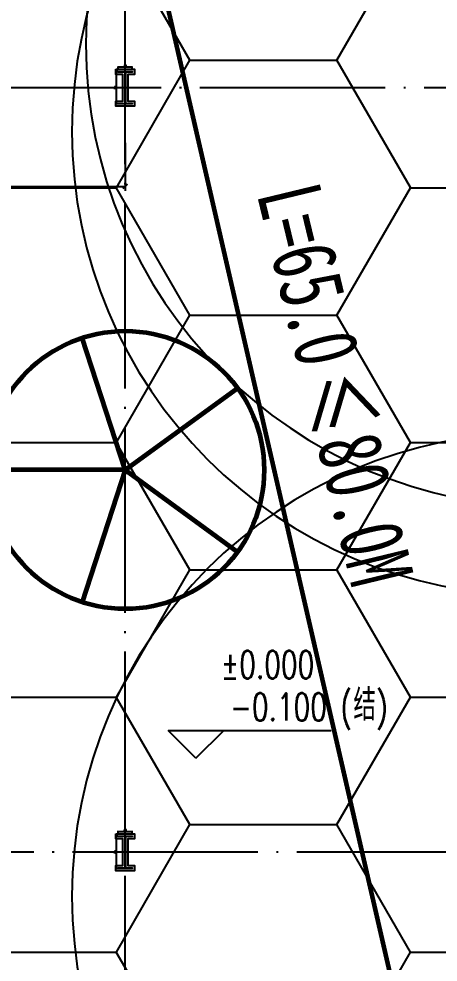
# Model space of a CAD drawing. Extents: x -821772 to -21949, y 506164 to 1049594.
# Drawn here: x -275152 to -266096, y 654198 to 674557 of the extents above; entities that cross this region are included whole.
import ezdxf
from ezdxf.xclip import XClip

# ---------------------------------------------------------------- set-up
doc = ezdxf.new("R2010")
doc.units = 0
doc.header["$LTSCALE"] = 1000
doc.header["$MEASUREMENT"] = 0
doc.header["$XCLIPFRAME"] = 2
for name, pattern in [('10平面20250807_t3$0$DOTE', [2.42, 2, -0.2, 0.02, -0.2]), ('ACAD_ISO04W100', [30.5, 24, -3, 0.5, -3]), ('DASH', [0.35, 0.25, -0.1])]:
    doc.linetypes.add(name, pattern=pattern)
doc.layers.get('Defpoints').update_dxf_attribs({"color": 210})
for name, color, linetype in [('10平面20250807_t3$0$A-AXIS-D', 8, 'Continuous'), ('10平面20250807_t3$0$A-AXIS-DOTE', 8, '10平面20250807_t3$0$DOTE'), ('10平面20250807_t3$0$A-AXIS-DP', 8, 'Continuous'), ('10平面20250807_t3$0$A-HATCH-2', 8, 'Continuous'), ('10平面20250807_t3$0$A-LIN-V', 8, 'Continuous'), ('10平面20250807_t3$0$A-WINDOW', 8, 'Continuous'), ('10平面20250807_t3$0$AS-COLN', 8, 'Continuous'), ('10平面20250807_t3$0$AS-WALL', 8, 'Continuous'), ('10平面20250807_t3$0$PUB_TEXT', 8, 'Continuous'), ('10平面20250807_t3$0$SB_ZF消火栓', 10, 'Continuous'), ('10平面20250807_t3$0$建-标高', 8, 'Continuous'), ('PUB_HATCH', 8, 'Continuous'), ('SPACE', 7, 'Continuous')]:
    doc.layers.add(name, color=color, linetype=linetype)
doc.layers.add('s疏散距离', color=1, linetype='ACAD_ISO04W100', lineweight=18)
doc.styles.add('10平面20250807_t3$0$_TCH_DIM_T3', font='SIMPLEX', dxfattribs={"width": 0.705882, "bigfont": 'GBCBIG'})
doc.styles.add('10平面20250807_t3$0$A-STANDARD', font='SIMPLEX', dxfattribs={"bigfont": 'GBCBIG'})
doc.styles.add('黑体', font='simhei.ttf', dxfattribs={"width": 0.7})
doc.dimstyles.new('10平面20250807_t3$0$_TCH_ARCH&&10', dxfattribs={"dimtxt": 29.75, "dimasz": 10, "dimexe": 10, "dimexo": 10, "dimgap": 12.625, "dimtad": 1, "dimdec": 0, "dimzin": 0, "dimdsep": 46, "dimtxsty": '10平面20250807_t3$0$_TCH_DIM_T3', "dimblk": '10平面20250807_t3$0$_ArchTick', "dimcen": 0.09, "dimclrt": 7, "dimazin": 2, "dimtfac": 1, "dimtdec": 0, "dimtix": 1, "dimtmove": 2, "dimatfit": 3, "dimfxl": 0, "dimtolj": 1, "dimtzin": 0, "dimarcsym": 0})
doc.dimstyles.new('10平面20250807_t3$0$_TCH_ARCH&&100', dxfattribs={"dimtxt": 297.5, "dimasz": 100, "dimexe": 100, "dimexo": 100, "dimgap": 126.25, "dimtad": 1, "dimdec": 0, "dimzin": 0, "dimdsep": 46, "dimtxsty": '10平面20250807_t3$0$_TCH_DIM_T3', "dimblk": '10平面20250807_t3$0$_ArchTick', "dimcen": 0.09, "dimclrt": 7, "dimazin": 2, "dimtfac": 1, "dimtdec": 0, "dimtix": 1, "dimtmove": 2, "dimatfit": 3, "dimfxl": 0, "dimtolj": 1, "dimtzin": 0, "dimarcsym": 0})

# ---------------------------------------------------------------- blocks, each defined once
blk = doc.blocks.new('10平面20250807_t3$0$_ArchTick')
at = {"color": 0, "linetype": 'ByBlock', "const_width": 0.4}
blk.add_lwpolyline([(-0.5, -0.5), (0.5, 0.5)], dxfattribs=at)
blk = doc.blocks.new('*D10125')
at = {"layer": '10平面20250807_t3$0$A-AXIS-D', "color": 0, "lineweight": -2}
for p, q in [((-59518, -132940), (-59518, -133978)), ((-52118, -132940), (-52118, -133978)), ((-59518, -133878), (-52118, -133878))]:
    blk.add_line(p, q, dxfattribs=at)
at = {"layer": 'Defpoints', "color": 0}
for p in [(-59518, -132840), (-52118, -132840), (-52118, -133878)]:
    blk.add_point(p, dxfattribs=at)
at = {"layer": '10平面20250807_t3$0$A-AXIS-D', "color": 0, "lineweight": -2, "xscale": 100, "yscale": 100, "zscale": 100, "rotation": 180}
blk.add_blockref('10平面20250807_t3$0$_ArchTick', (-59518, -133878), dxfattribs=at)
at = {"layer": '10平面20250807_t3$0$A-AXIS-D', "color": 0, "lineweight": -2, "xscale": 100, "yscale": 100, "zscale": 100}
blk.add_blockref('10平面20250807_t3$0$_ArchTick', (-52118, -133878), dxfattribs=at)
at = {"layer": '10平面20250807_t3$0$A-AXIS-D', "color": 7, "insert": (-55818, -133603), "char_height": 297.5, "attachment_point": 5, "style": '10平面20250807_t3$0$_TCH_DIM_T3'}
blk.add_mtext('\\A1;7400', dxfattribs=at)
blk = doc.blocks.new('*D10488')
at = {"layer": '10平面20250807_t3$0$A-AXIS-DP', "color": 0, "lineweight": -2}
for p, q in [((-195790, 766880), (-195790, 766929)), ((-195790, 766919), (-195490, 766919)), ((-195490, 766880), (-195490, 766929))]:
    blk.add_line(p, q, dxfattribs=at)
at = {"layer": 'Defpoints', "color": 0}
for p in [(-195490, 766919), (-195790, 766870), (-195490, 766870)]:
    blk.add_point(p, dxfattribs=at)
at = {"layer": '10平面20250807_t3$0$A-AXIS-DP', "color": 0, "lineweight": -2, "xscale": 10, "yscale": 10, "zscale": 10, "rotation": 180}
blk.add_blockref('10平面20250807_t3$0$_ArchTick', (-195790, 766919), dxfattribs=at)
at = {"layer": '10平面20250807_t3$0$A-AXIS-DP', "color": 0, "lineweight": -2, "xscale": 10, "yscale": 10, "zscale": 10}
blk.add_blockref('10平面20250807_t3$0$_ArchTick', (-195490, 766919), dxfattribs=at)
at = {"layer": '10平面20250807_t3$0$A-AXIS-DP', "color": 7, "insert": (-195640, 766946), "char_height": 29.8, "attachment_point": 5, "style": '10平面20250807_t3$0$_TCH_DIM_T3'}
blk.add_mtext('\\A1;300', dxfattribs=at)
blk = doc.blocks.new('*D10489')
at = {"layer": '10平面20250807_t3$0$A-AXIS-DP', "color": 0, "lineweight": -2}
for p, q in [((-195800, 766820), (-195841, 766820)), ((-195831, 766120), (-195831, 766820)), ((-195800, 766120), (-195841, 766120))]:
    blk.add_line(p, q, dxfattribs=at)
at = {"layer": 'Defpoints', "color": 0}
for p in [(-195831, 766820), (-195790, 766820), (-195790, 766120)]:
    blk.add_point(p, dxfattribs=at)
at = {"layer": '10平面20250807_t3$0$A-AXIS-DP', "color": 0, "lineweight": -2, "xscale": 10, "yscale": 10, "zscale": 10}
for p, rotation in [((-195831, 766820), 90), ((-195831, 766120), 270)]:
    blk.add_blockref('10平面20250807_t3$0$_ArchTick', p, dxfattribs=dict(at, rotation=rotation))
at = {"layer": '10平面20250807_t3$0$A-AXIS-DP', "color": 7, "insert": (-195859, 766470), "char_height": 29.8, "attachment_point": 5, "rotation": 90, "style": '10平面20250807_t3$0$_TCH_DIM_T3'}
blk.add_mtext('\\A1;700', dxfattribs=at)
blk = doc.blocks.new('10平面20250807_t3$0$w4324324')
at = {"layer": '10平面20250807_t3$0$A-HATCH-2', "lineweight": 60}
for q in [(-1694760, 686605), (-1697614, 684532), (-1691907, 684532), (-1696524, 681178), (-1692997, 681178)]:
    blk.add_line((-1694760, 683605), q, dxfattribs=at)
blk.add_circle((-1694760, 683605), 3000, dxfattribs=at)
blk = doc.blocks.new('10平面20250807_t3$0$ner546')
at = {"layer": '10平面20250807_t3$0$A-LIN-V'}
blk.add_blockref('10平面20250807_t3$0$w4324324', (581780, 70256), dxfattribs=at)
blk = doc.blocks.new('10平面20250807_t3$0$A$C5D961328')
at = {"layer": '10平面20250807_t3$0$SB_ZF消火栓'}
blk.add_hatch(color=256, dxfattribs=at).paths.add_polyline_path([(0, 40), (700, 40), (700, 240)])
at = {"layer": '10平面20250807_t3$0$A-LIN-V', "ltscale": 500}
blk.add_circle((350, 40), 10001, dxfattribs=at)
at = {"layer": '10平面20250807_t3$0$SB_ZF消火栓'}
for p, q in [((700, 240), (0, 240)), ((0, 240), (0, 40)), ((700, 240), (0, 40)), ((700, 240), (700, 40)), ((0, 40), (700, 40))]:
    blk.add_line(p, q, dxfattribs=at)
at = {"layer": '10平面20250807_t3$0$SB_ZF消火栓', "color": 1}
blk.add_circle((140, 140), 32.5, dxfattribs=at)
blk = doc.blocks.new('10平面20250807_t3$0$234243242332')
at = {"layer": '10平面20250807_t3$0$SB_ZF消火栓', "xscale": -1}
for p, rotation in [((-263744, 673670), 270), ((-263964, 672470), 89.99999999999997), ((-263964, 655970), 89.99999999999997)]:
    blk.add_blockref('10平面20250807_t3$0$A$C5D961328', p, dxfattribs=dict(at, rotation=rotation))
blk = doc.blocks.new('10平面20250807_t3$0$dote')
at = {"layer": '10平面20250807_t3$0$A-AXIS-DOTE', "ltscale": 2}
for p, q in [((-52117.8, -264080), (-52117.8, -75950)), ((98696.4, -131750), (-75513.6, -131750)), ((100786.4, -148250), (-75513.6, -148250))]:
    blk.add_line(p, q, dxfattribs=at)
at = {"layer": '10平面20250807_t3$0$A-AXIS-D'}
dim = blk.add_linear_dim(base=(-52117.8, -133877.5), p1=(-59517.8, -132840), p2=(-52117.8, -132840), angle=0, dimstyle='10平面20250807_t3$0$_TCH_ARCH&&100', override={"dimgap": 0}, dxfattribs=at)
dim.commit()
dim.dimension.update_dxf_attribs({"geometry": '*D10125', "text_midpoint": (-55817.8, -133602.5), "dimtype": 129})
blk = doc.blocks.new('10平面20250807_t3$0$nt66')
at = {"layer": '10平面20250807_t3$0$A-HATCH-2'}
blk.add_lwpolyline([(-195840, 766870), (-195440, 766870), (-195440, 766758), (-195586, 766758), (-195586, 766182), (-195440, 766182), (-195440, 766070), (-195840, 766070), (-195840, 766182), (-195694, 766182), (-195694, 766758), (-195840, 766758)], close=True, dxfattribs=at)
at = {"layer": '10平面20250807_t3$0$AS-COLN'}
blk.add_lwpolyline([(-195790, 766820), (-195490, 766820), (-195490, 766808), (-195636, 766808), (-195636, 766132), (-195490, 766132), (-195490, 766120), (-195790, 766120), (-195790, 766132), (-195644, 766132), (-195644, 766808), (-195790, 766808)], close=True, dxfattribs=at)
at = {"layer": '10平面20250807_t3$0$A-AXIS-DP'}
for p1, p2, distance, picture, middle in [((-195790, 766870), (-195490, 766870), 48.8, '*D10488', (-195640, 766946.2)), ((-195790, 766120), (-195790, 766820), 41.2, '*D10489', (-195858.7, 766470))]:
    dim = blk.add_aligned_dim(p1=p1, p2=p2, distance=distance, dimstyle='10平面20250807_t3$0$_TCH_ARCH&&10', dxfattribs=at)
    dim.commit()
    dim.dimension.update_dxf_attribs({"geometry": picture, "text_midpoint": middle})
blk = doc.blocks.new('10平面20250807_t3$0$33333')
for p in [(-77214, -93400), (-77214, -109900)]:
    blk.add_blockref('10平面20250807_t3$0$nt66', p)
blk = doc.blocks.new('10平面20250807_t3')
at = {"layer": '10平面20250807_t3$0$建-标高'}
for p, q in [((-271326.4, 658600), (-271926.4, 659200)), ((-271926.4, 659200), (-268406.4, 659200)), ((-271326.4, 658600), (-270726.4, 659200))]:
    blk.add_line(p, q, dxfattribs=at)
at = {"layer": '10平面20250807_t3$0$A-LIN-V', "rotation": 90.00000000000001}
blk.add_blockref('10平面20250807_t3$0$ner546', (481006.5, 1777800), dxfattribs=at)
at = {"layer": '10平面20250807_t3$0$A-WINDOW'}
blk.add_blockref('10平面20250807_t3$0$33333', (0, 0), dxfattribs=at)
at = {"layer": '10平面20250807_t3$0$AS-WALL'}
blk.add_blockref('10平面20250807_t3$0$dote', (-220736.4, 804820), dxfattribs=at)
at = {"layer": '10平面20250807_t3$0$SB_ZF消火栓', "linetype": 'Continuous'}
blk.add_blockref('10平面20250807_t3$0$234243242332', (0, 0), dxfattribs=at)
at = {"layer": '10平面20250807_t3$0$PUB_TEXT', "style": '10平面20250807_t3$0$A-STANDARD', "width": 0.705882}
for s, p in [('%%P0.000', (-270786.4, 660320)), ('(', (-268206.4, 659410)), (')', (-267434.9, 659410)), ('-0.100', (-270586.4, 659410))]:
    blk.add_text(s, height=595, dxfattribs=at).set_placement(p)
at = {"layer": '10平面20250807_t3$0$PUB_TEXT', "style": '10平面20250807_t3$0$A-STANDARD'}
blk.add_text('结', height=675.2, dxfattribs=at).set_placement((-267926.4, 659410))

msp = doc.modelspace()

# ---------------------------------------------------------------- block references
at = {"ltscale": 100}
ref = msp.add_blockref('10平面20250807_t3', (0, 0), dxfattribs=at)
XClip(ref).set_block_clipping_path([(-386212.6353242097, 506163.79756496), (-21948.7593967821, 884998.2285294847)])

# ---------------------------------------------------------------- next in the draw order: hatches: boundary and pattern name
at = {"layer": 'PUB_HATCH', "ltscale": 5000}
h = msp.add_hatch(dxfattribs=at)
h.set_pattern_fill('HONEY', color=8, scale=2000)
h.set_pattern_definition([(0, (0, 0), (4762.5, 2749.63), [3175, -6350]), (120, (0, 0), (-4762.499, 2749.631), [3175, -6350]), (60, (0, 0), (0.0006, 5499.261), [-6350, 3175])])
h.paths.add_polyline_path([(-198854.2, 639470), (-198854.2, 639970), (-200254.2, 639970), (-200254.2, 639470), (-252854.2, 639470), (-252854.2, 639970), (-254254.2, 639970), (-254254.2, 639470), (-286054.2, 639470), (-286054.2, 657033.3), (-264595.3, 723170), (-254254.2, 723170), (-254254.2, 722670), (-252854.2, 722670), (-252854.2, 723170), (-200254.2, 723170), (-200254.2, 722670), (-198854.2, 722670), (-198854.2, 723170), (-146254.2, 723170), (-146254.2, 722670), (-144854.2, 722670), (-144854.2, 723170), (-128054.2, 723170), (-128054.2, 639470), (-144854.2, 639470), (-144854.2, 639970), (-146254.2, 639970), (-146254.2, 639470)])

# ---------------------------------------------------------------- next in the draw order: linework, layer by layer
at = {"layer": 's疏散距离', "linetype": 'DASH', "ltscale": 2, "const_width": 100}
msp.add_lwpolyline([(-275183.6, 688916.7), (-264241.7, 641379.5), (-254454.2, 640780)], dxfattribs=at)

# ---------------------------------------------------------------- next in the draw order: texts
at = {"layer": 'SPACE', "style": '黑体', "width": 0.7}
for s, height, p in [('L=65.0', 1375.11, (-270017.9, 670786.7)), ('≤', 1375.1, (-269044, 666749.4)), ('80.0M', 1375.11, (-268719.4, 665403.6))]:
    msp.add_text(s, height=height, rotation=283.56146, dxfattribs=at).set_placement(p)

doc.saveas('drawing.dxf')
